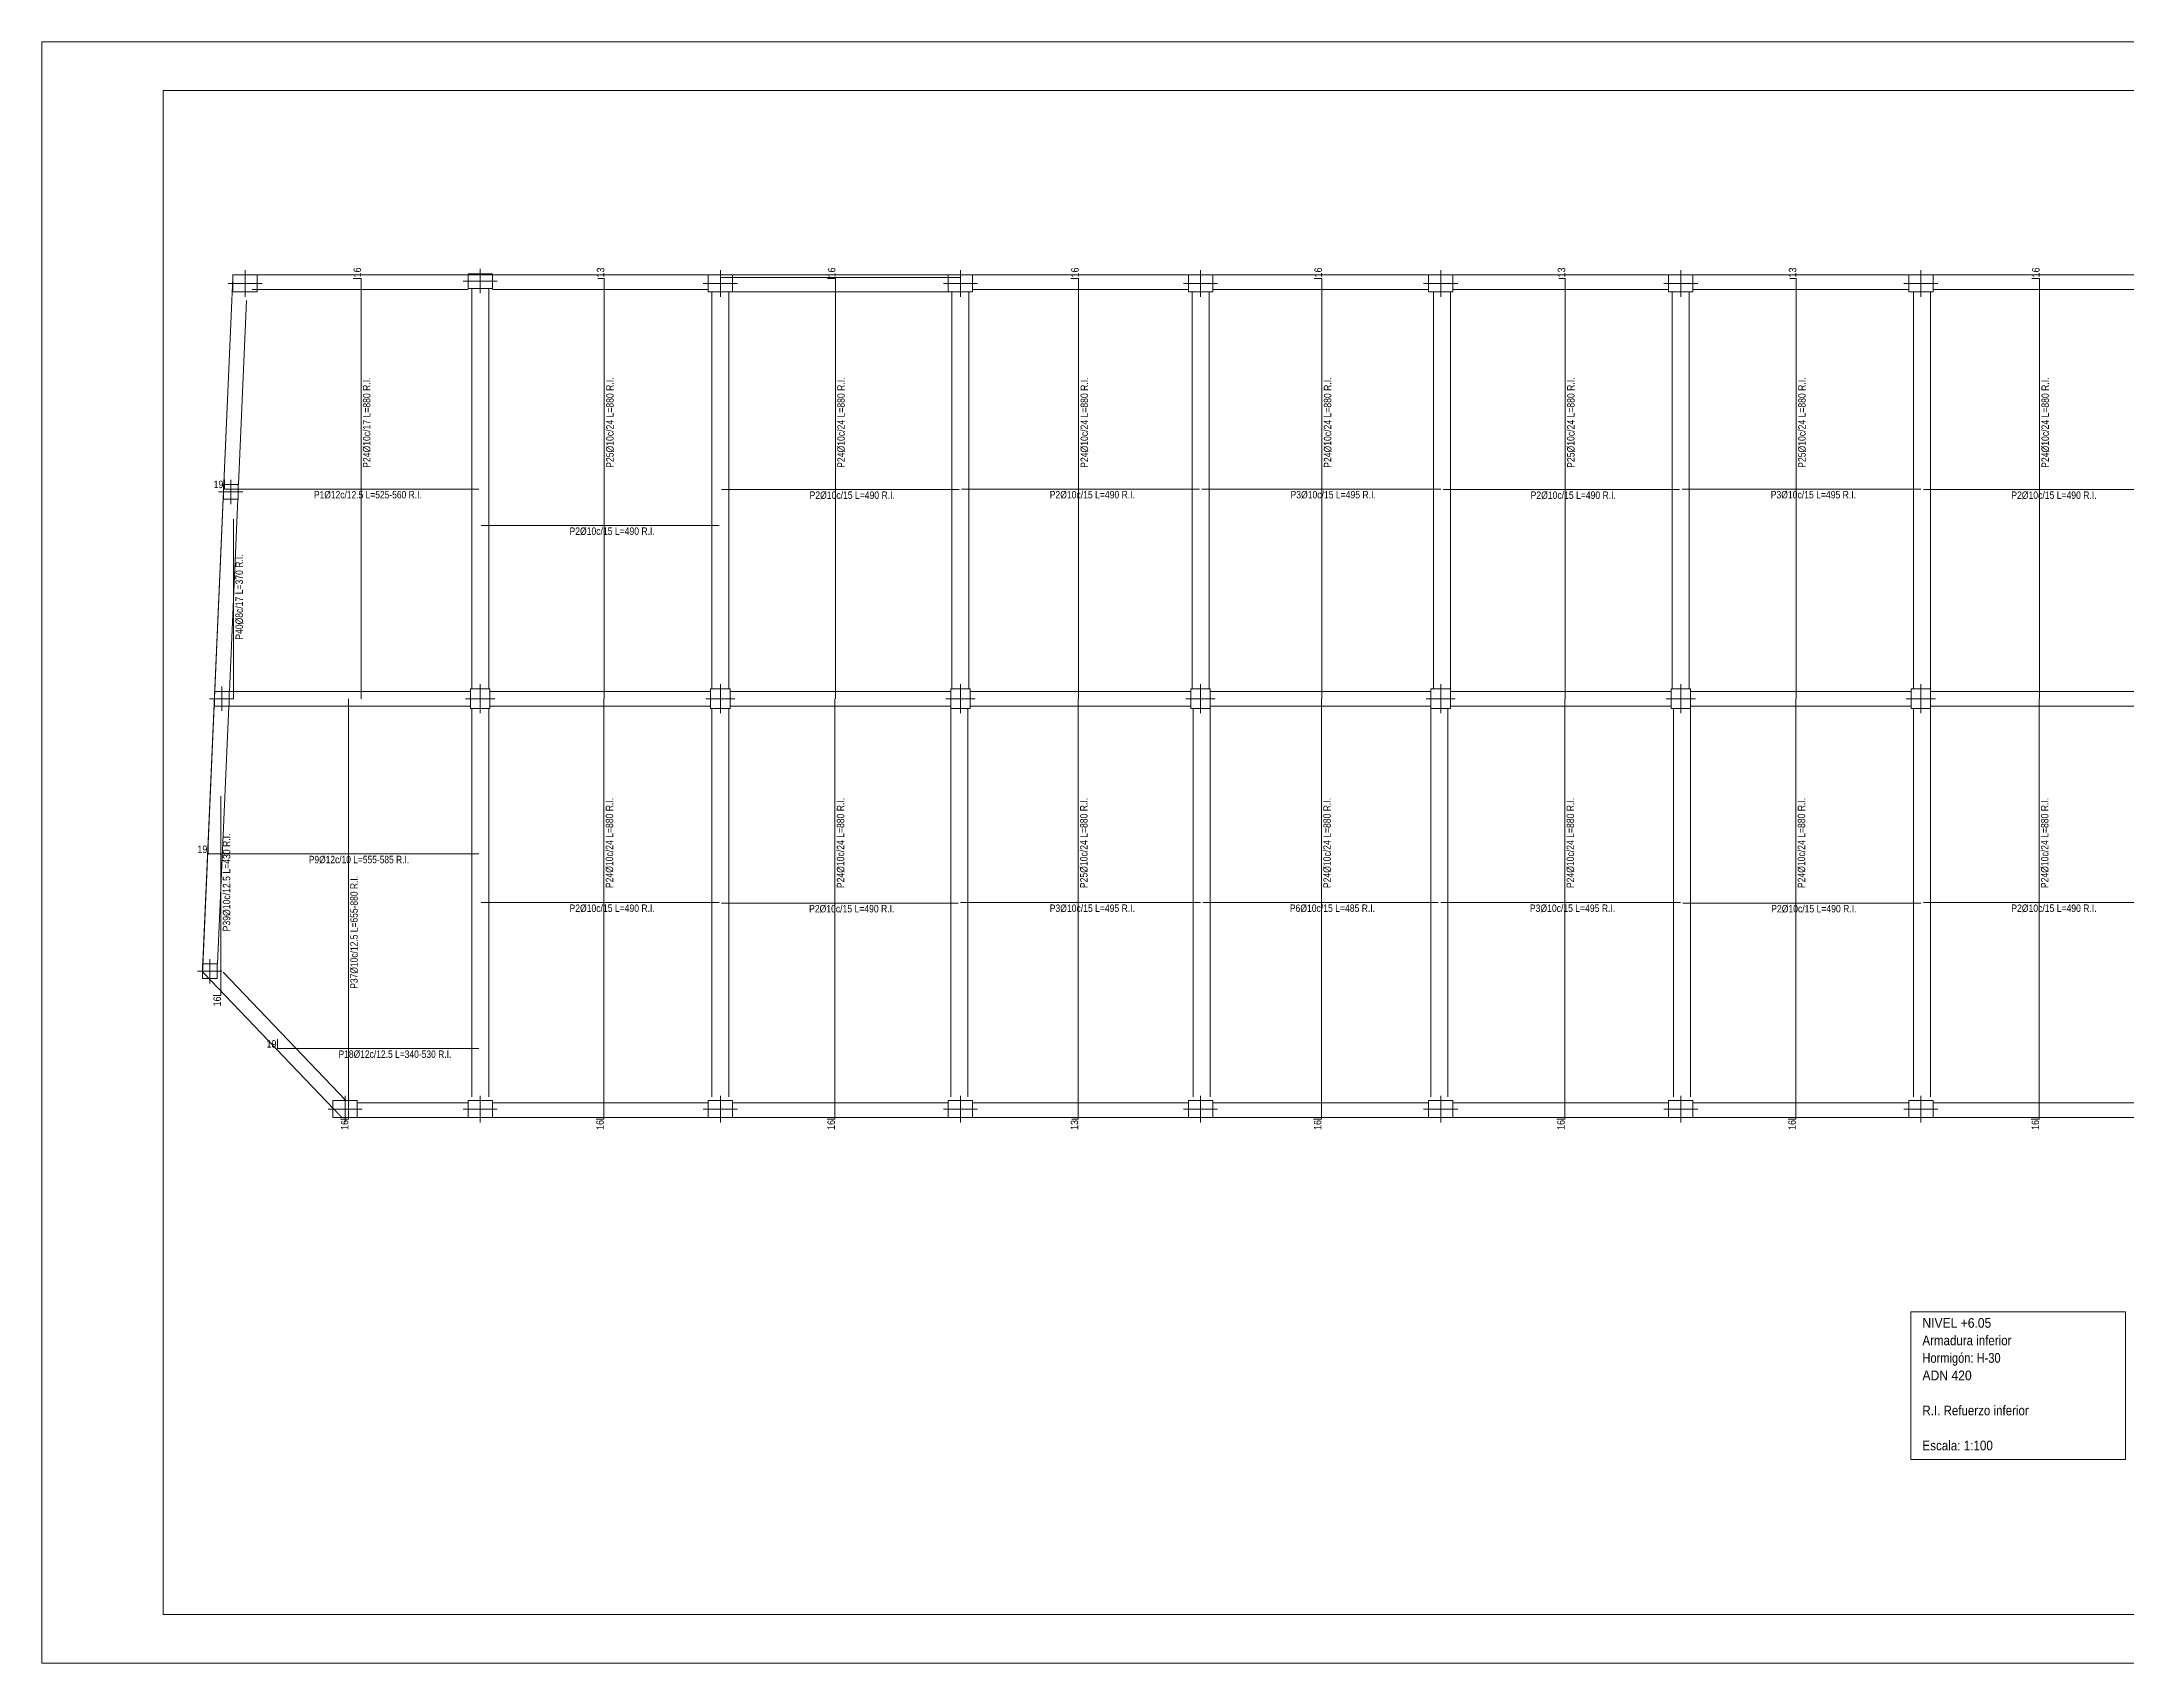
# Model space of a CAD drawing. Header units: millimetres. Extents: x 3 to 479, y -191 to 120.
# Drawn here: x 3.03 to 45.88, y 51.1 to 84.43 of the extents above; entities that cross this region are included whole.
import ezdxf
from ezdxf.enums import TextEntityAlignment as Align

# ---------------------------------------------------------------- set-up
doc = ezdxf.new("R2010")
doc.units = ezdxf.units.MM
doc.linetypes.add('DASHED2', pattern=[0.375, 0.25, -0.125])
for name, color, linetype, lineweight in [('ARR_LONG_INF', 4, 'Continuous', 9), ('ARR_LONG_INF_ROT', 4, 'Continuous', 9), ('ARR_TRANS_INF', 4, 'Continuous', 9), ('ARR_TRANS_INF_ROT', 4, 'Continuous', 9), ('COLUMNAS_EJES', 1, 'Continuous', 9), ('PILAR_HORMIGON', 2, 'Continuous', 0), ('RECUAD_LIMITES', 2, 'Continuous', 0), ('RECUAD_MARCO', 1, 'Continuous', 20), ('SILUETAS', 6, 'Continuous', 5), ('TABLAS', 1, 'Continuous', 9), ('VIG_CARAS', 5, 'Continuous', 0)]:
    doc.layers.add(name, color=color, linetype=linetype, lineweight=lineweight)
doc.styles.add('CYPETXT_romans', font='arial.ttf', dxfattribs={"height": 0.2})

# ---------------------------------------------------------------- blocks, each defined once
blk = doc.blocks.new('Ejes de la columna')
at = {"layer": 'COLUMNAS_EJES'}
for p, q in [((-0.5, 0), (0.5, 0)), ((0, -0.5), (0, 0.5))]:
    blk.add_line(p, q, dxfattribs=at)
blk = doc.blocks.new('LOSA 605')
at = {"layer": 'PILAR_HORMIGON'}
for points in [[(9.274, 53.557), (9.774, 53.557), (9.774, 53.907), (9.274, 53.907), (9.274, 53.557)], [(14.107, 53.632), (14.607, 53.632), (14.607, 53.932), (14.107, 53.932), (14.107, 53.632)], [(19.042, 53.557), (19.542, 53.557), (19.542, 53.907), (19.042, 53.907), (19.042, 53.557)], [(23.977, 53.557), (24.477, 53.557), (24.477, 53.907), (23.977, 53.907), (23.977, 53.557)], [(28.912, 53.557), (29.412, 53.557), (29.412, 53.907), (28.912, 53.907), (28.912, 53.557)], [(33.847, 53.557), (34.347, 53.557), (34.347, 53.907), (33.847, 53.907), (33.847, 53.557)], [(38.782, 53.557), (39.282, 53.557), (39.282, 53.907), (38.782, 53.907), (38.782, 53.557)], [(43.717, 53.557), (44.217, 53.557), (44.217, 53.907), (43.717, 53.907), (43.717, 53.557)], [(9.08, 49.297), (9.38, 49.297), (9.38, 49.597), (9.08, 49.597), (9.08, 49.297)], [(8.894, 45.047), (9.194, 45.047), (9.194, 45.347), (8.894, 45.347), (8.894, 45.047)], [(14.157, 44.997), (14.557, 44.997), (14.557, 45.397), (14.157, 45.397), (14.157, 44.997)], [(19.092, 44.997), (19.492, 44.997), (19.492, 45.397), (19.092, 45.397), (19.092, 44.997)], [(24.027, 44.997), (24.427, 44.997), (24.427, 45.397), (24.027, 45.397), (24.027, 44.997)], [(28.962, 44.997), (29.362, 44.997), (29.362, 45.397), (28.962, 45.397), (28.962, 44.997)], [(33.897, 44.997), (34.297, 44.997), (34.297, 45.397), (33.897, 45.397), (33.897, 44.997)], [(38.832, 44.997), (39.232, 44.997), (39.232, 45.397), (38.832, 45.397), (38.832, 44.997)], [(43.767, 44.997), (44.167, 44.997), (44.167, 45.397), (43.767, 45.397), (43.767, 44.997)], [(8.648, 39.444), (8.948, 39.444), (8.948, 39.744), (8.648, 39.744), (8.648, 39.444)], [(11.329, 36.587), (11.829, 36.587), (11.829, 36.937), (11.329, 36.937), (11.329, 36.587)], [(14.107, 36.587), (14.607, 36.587), (14.607, 36.937), (14.107, 36.937), (14.107, 36.587)], [(19.042, 36.587), (19.542, 36.587), (19.542, 36.937), (19.042, 36.937), (19.042, 36.587)], [(23.977, 36.587), (24.477, 36.587), (24.477, 36.937), (23.977, 36.937), (23.977, 36.587)], [(28.912, 36.587), (29.412, 36.587), (29.412, 36.937), (28.912, 36.937), (28.912, 36.587)], [(33.847, 36.587), (34.347, 36.587), (34.347, 36.937), (33.847, 36.937), (33.847, 36.587)], [(38.782, 36.587), (39.282, 36.587), (39.282, 36.937), (38.782, 36.937), (38.782, 36.587)], [(43.717, 36.587), (44.217, 36.587), (44.217, 36.937), (43.717, 36.937), (43.717, 36.587)]]:
    blk.add_lwpolyline(points, close=True, dxfattribs=at)
at = {"layer": 'SILUETAS', "color": 1, "linetype": 'DASHED2', "const_width": 0.02}
blk.add_lwpolyline([(9.274, 53.907), (8.646, 39.587), (11.515, 36.587), (66.002, 36.587), (66.002, 53.907), (9.274, 53.907)], dxfattribs=at)
at = {"layer": 'VIG_CARAS'}
for p, q in [((9.274, 53.907), (14.357, 53.907)), ((9.667, 53.607), (14.107, 53.607)), ((14.182, 53.632), (14.182, 45.397)), ((14.357, 53.907), (19.292, 53.907)), ((14.532, 53.632), (14.532, 45.397)), ((14.607, 53.607), (19.042, 53.607)), ((19.292, 53.857), (24.227, 53.857)), ((24.227, 53.907), (29.162, 53.907)), ((24.477, 53.607), (28.912, 53.607)), ((29.162, 53.907), (34.097, 53.907)), ((29.412, 53.607), (33.847, 53.607)), ((34.097, 53.907), (39.032, 53.907)), ((34.347, 53.607), (38.782, 53.607)), ((39.032, 53.907), (43.967, 53.907)), ((39.282, 53.607), (43.717, 53.607)), ((43.967, 53.907), (48.902, 53.907)), ((44.217, 53.607), (48.652, 53.607)), ((9.253, 53.382), (9.081, 49.456)), ((9.553, 53.382), (9.387, 49.597)), ((19.117, 53.557), (19.117, 45.397)), ((19.467, 53.557), (19.467, 45.397)), ((19.542, 53.557), (23.977, 53.557)), ((24.052, 53.557), (24.052, 45.397)), ((24.402, 53.557), (24.402, 45.397)), ((28.987, 53.557), (28.987, 45.397)), ((29.337, 53.557), (29.337, 45.397)), ((33.947, 53.557), (33.947, 45.397)), ((34.297, 53.557), (34.297, 45.397)), ((38.857, 53.557), (38.857, 45.397)), ((39.207, 53.557), (39.207, 45.397)), ((43.817, 53.557), (43.817, 45.397)), ((44.167, 53.557), (44.167, 45.397)), ((9.081, 49.456), (8.894, 45.206)), ((9.374, 49.297), (9.201, 45.347)), ((8.894, 45.206), (8.646, 39.537)), ((9.188, 45.047), (8.955, 39.744)), ((9.194, 45.047), (14.157, 45.047)), ((9.201, 45.347), (14.157, 45.347)), ((14.182, 44.997), (14.182, 37.012)), ((14.532, 44.997), (14.532, 37.012)), ((14.557, 45.347), (19.092, 45.347)), ((14.557, 45.047), (19.092, 45.047)), ((19.117, 44.997), (19.117, 37.012)), ((19.467, 44.997), (19.467, 37.012)), ((19.492, 45.347), (24.027, 45.347)), ((19.492, 45.047), (24.027, 45.047)), ((24.027, 44.997), (24.027, 37.012)), ((24.377, 44.997), (24.377, 37.012)), ((24.427, 45.347), (28.962, 45.347)), ((24.427, 45.047), (28.962, 45.047)), ((29.012, 44.997), (29.012, 37.012)), ((29.362, 45.347), (33.897, 45.347)), ((29.362, 45.047), (33.897, 45.047)), ((29.362, 44.997), (29.362, 37.012)), ((33.897, 44.997), (33.897, 37.012)), ((34.247, 44.997), (34.247, 37.012)), ((34.297, 45.347), (38.832, 45.347)), ((34.297, 45.047), (38.832, 45.047)), ((38.882, 44.997), (38.882, 37.012)), ((39.232, 45.347), (43.767, 45.347)), ((39.232, 45.047), (43.767, 45.047)), ((39.232, 44.997), (39.232, 37.012)), ((43.817, 44.997), (43.817, 37.012)), ((44.167, 45.347), (48.752, 45.347)), ((44.167, 45.047), (48.752, 45.047)), ((44.167, 44.997), (44.167, 37.012)), ((8.67, 39.561), (11.354, 36.755)), ((9.073, 39.574), (11.595, 36.937)), ((11.829, 36.887), (14.107, 36.887)), ((14.607, 36.887), (19.042, 36.887)), ((19.542, 36.887), (23.977, 36.887)), ((24.477, 36.887), (28.912, 36.887)), ((29.412, 36.887), (33.847, 36.887)), ((34.347, 36.887), (38.782, 36.887)), ((39.282, 36.887), (43.717, 36.887)), ((44.217, 36.887), (48.652, 36.887)), ((11.515, 36.587), (14.357, 36.587)), ((14.357, 36.587), (19.292, 36.587)), ((19.292, 36.587), (24.227, 36.587)), ((24.227, 36.587), (29.162, 36.587)), ((29.162, 36.587), (34.097, 36.587)), ((34.097, 36.587), (39.032, 36.587)), ((39.032, 36.587), (43.967, 36.587)), ((43.967, 36.587), (48.902, 36.587))]:
    blk.add_line(p, q, dxfattribs=at)
at = {"layer": 'COLUMNAS_EJES'}
for p, xscale, yscale in [((9.524, 53.732), 0.7, 0.55), ((14.357, 53.782), 0.7, 0.5), ((19.292, 53.732), 0.7, 0.55), ((24.227, 53.732), 0.7, 0.55), ((29.162, 53.732), 0.7, 0.55), ((34.097, 53.732), 0.7, 0.55), ((39.032, 53.732), 0.7, 0.55), ((43.967, 53.732), 0.7, 0.55), ((9.23, 49.447), 0.5, 0.5), ((9.044, 45.197), 0.5, 0.5), ((14.357, 45.197), 0.6000000000000001, 0.6000000000000001), ((19.292, 45.197), 0.6000000000000001, 0.6000000000000001), ((24.227, 45.197), 0.6000000000000001, 0.6000000000000001), ((29.162, 45.197), 0.6000000000000001, 0.6000000000000001), ((34.097, 45.197), 0.6000000000000001, 0.6000000000000001), ((39.032, 45.197), 0.6000000000000001, 0.6000000000000001), ((43.967, 45.197), 0.6000000000000001, 0.6000000000000001), ((8.798, 39.594), 0.5, 0.5), ((11.579, 36.762), 0.7, 0.55), ((14.357, 36.762), 0.7, 0.55), ((19.292, 36.762), 0.7, 0.55), ((24.227, 36.762), 0.7, 0.55), ((29.162, 36.762), 0.7, 0.55), ((34.097, 36.762), 0.7, 0.55), ((39.032, 36.762), 0.7, 0.55), ((43.967, 36.762), 0.7, 0.55)]:
    blk.add_blockref('Ejes de la columna', p, dxfattribs=dict(at, xscale=xscale, yscale=yscale))

msp = doc.modelspace()

# ---------------------------------------------------------------- linework, layer by layer
at = {"layer": 'ARR_LONG_INF'}
for points in [[(6.78534, 75.42527), (6.78534, 75.23527), (12.01534, 75.23527)], [(17.00534, 75.22527), (21.88534, 75.22527)], [(21.93534, 75.23527), (26.82534, 75.23527)], [(26.87534, 75.23527), (31.78534, 75.23527)], [(31.83534, 75.22527), (36.69534, 75.22527)], [(36.74534, 75.23527), (41.65534, 75.23527)], [(41.70534, 75.22527), (46.58534, 75.22527)], [(12.06534, 74.48527), (16.95534, 74.48527)], [(6.45534, 67.92527), (6.45534, 67.73527), (12.01534, 67.73527)], [(12.06534, 66.73527), (16.95534, 66.73527)], [(17.00534, 66.72527), (21.86534, 66.72527)], [(21.91534, 66.73527), (26.84534, 66.73527)], [(26.89534, 66.73527), (31.73534, 66.73527)], [(31.78534, 66.73527), (36.71534, 66.73527)], [(36.76534, 66.72527), (41.65534, 66.72527)], [(41.70534, 66.73527), (46.58534, 66.73527)], [(7.87534, 63.92527), (7.87534, 63.73527), (12.01534, 63.73527)]]:
    msp.add_lwpolyline(points, dxfattribs=at)
at = {"layer": 'ARR_TRANS_INF'}
for points in [[(9.59419, 70.92527), (9.59419, 79.56527), (9.43419, 79.56527)], [(14.59419, 70.92527), (14.59419, 79.56527), (14.46419, 79.56527)], [(19.34419, 70.92527), (19.34419, 79.56527), (19.18419, 79.56527)], [(24.34419, 70.92527), (24.34419, 79.56527), (24.18419, 79.56527)], [(29.34419, 70.92527), (29.34419, 79.56527), (29.18419, 79.56527)], [(34.34419, 70.92527), (34.34419, 79.56527), (34.21419, 79.56527)], [(39.09419, 70.92527), (39.09419, 79.56527), (38.96419, 79.56527)], [(44.09419, 70.92527), (44.09419, 79.56527), (43.93419, 79.56527)], [(6.97419, 70.92527), (6.97419, 74.61527)], [(9.17419, 62.28527), (9.33419, 62.28527), (9.33419, 70.92527)], [(14.42419, 62.28527), (14.58419, 62.28527), (14.58419, 70.92527)], [(19.17419, 62.28527), (19.33419, 62.28527), (19.33419, 70.92527)], [(24.20419, 62.28527), (24.33419, 62.28527), (24.33419, 70.92527)], [(29.17419, 62.28527), (29.33419, 62.28527), (29.33419, 70.92527)], [(34.17419, 62.28527), (34.33419, 62.28527), (34.33419, 70.92527)], [(38.92419, 62.28527), (39.08419, 62.28527), (39.08419, 70.92527)], [(43.92419, 62.28527), (44.08419, 62.28527), (44.08419, 70.92527)], [(6.55419, 64.82527), (6.71419, 64.82527), (6.71419, 68.92527)]]:
    msp.add_lwpolyline(points, dxfattribs=at)
at = {"layer": 'RECUAD_LIMITES'}
msp.add_lwpolyline([(3.03074, 51.09833), (86.93074, 51.09833), (86.93074, 84.43036), (3.03074, 84.43036), (3.03074, 51.09833)], close=True, dxfattribs=at)
at = {"layer": 'RECUAD_MARCO'}
msp.add_lwpolyline([(5.53074, 52.09833), (85.93074, 52.09833), (85.93074, 83.43036), (5.53074, 83.43036), (5.53074, 52.09833)], close=True, dxfattribs=at)
at = {"layer": 'TABLAS'}
msp.add_lwpolyline([(41.44683, 55.29043), (45.85983, 55.29043), (45.85983, 58.32043), (41.44683, 58.32043), (41.44683, 55.29043)], close=True, dxfattribs=at)

# ---------------------------------------------------------------- block references
msp.add_blockref('LOSA 605', (-2.31214, 25.72857))

# ---------------------------------------------------------------- texts
at = {"layer": 'ARR_LONG_INF_ROT', "style": 'CYPETXT_romans'}
for s, height, width, p in [('19', 0.153333, 0.853312, (6.76534, 75.33027)), ('P1%%c12c/12.5 L=525-560 R.I.', 0.1533333, 0.810674, (10.84259, 75.11944)), ('P2%%c10c/15 L=490 R.I.', 0.1533333, 0.82483, (20.56696, 75.10944)), ('P2%%c10c/15 L=490 R.I.', 0.1533333, 0.82483, (25.50196, 75.11944)), ('P3%%c10c/15 L=495 R.I.', 0.1533333, 0.82483, (30.45196, 75.11944)), ('P2%%c10c/15 L=490 R.I.', 0.1533333, 0.82483, (35.38696, 75.10944)), ('P3%%c10c/15 L=495 R.I.', 0.1533333, 0.82483, (40.32196, 75.11944)), ('P2%%c10c/15 L=490 R.I.', 0.1533333, 0.82483, (45.26696, 75.10944)), ('P2%%c10c/15 L=490 R.I.', 0.1533333, 0.82483, (15.63196, 74.36944)), ('19', 0.153333, 0.853312, (6.43534, 67.83027)), ('P9%%c12c/10 L=555-585 R.I.', 0.1533333, 0.807096, (10.58309, 67.61944)), ('P2%%c10c/15 L=490 R.I.', 0.1533333, 0.82483, (15.63196, 66.61944)), ('P2%%c10c/15 L=490 R.I.', 0.1533333, 0.82483, (20.55696, 66.60944)), ('P3%%c10c/15 L=495 R.I.', 0.1533333, 0.82483, (25.50196, 66.61944)), ('P6%%c10c/15 L=485 R.I.', 0.1533333, 0.82483, (30.43696, 66.61944)), ('P3%%c10c/15 L=495 R.I.', 0.1533333, 0.82483, (35.37196, 66.61944)), ('P2%%c10c/15 L=490 R.I.', 0.1533333, 0.82483, (40.33196, 66.60944)), ('P2%%c10c/15 L=490 R.I.', 0.1533333, 0.82483, (45.26696, 66.61944)), ('19', 0.153333, 0.853312, (7.85534, 63.83027)), ('P18%%c12c/12.5 L=340-530 R.I.', 0.1533333, 0.813077, (11.45059, 63.61944))]:
    msp.add_text(s, height=height, dxfattribs=dict(at, width=width)).set_placement(p, align=Align.MIDDLE_RIGHT)
at = {"layer": 'ARR_TRANS_INF_ROT', "style": 'CYPETXT_romans', "width": 0.853312}
for s, p in [('16', (9.59419, 79.58527)), ('13', (14.59419, 79.58527)), ('16', (19.34419, 79.58527)), ('16', (24.34419, 79.58527)), ('16', (29.34419, 79.58527)), ('13', (34.34419, 79.58527)), ('13', (39.09419, 79.58527)), ('16', (44.09419, 79.58527))]:
    msp.add_text(s, height=0.153333, rotation=90, dxfattribs=at).set_placement(p)
at = {"layer": 'ARR_TRANS_INF_ROT', "style": 'CYPETXT_romans'}
for s, width, p in [('P24%%c10c/17 L=880 R.I.', 0.827223, (9.71002, 77.52843)), ('P25%%c10c/24 L=880 R.I.', 0.827223, (14.71002, 77.52843)), ('P24%%c10c/24 L=880 R.I.', 0.827223, (19.46002, 77.52843)), ('P24%%c10c/24 L=880 R.I.', 0.827223, (24.46002, 77.52843)), ('P24%%c10c/24 L=880 R.I.', 0.827223, (29.46002, 77.52843)), ('P25%%c10c/24 L=880 R.I.', 0.827223, (34.46002, 77.52843)), ('P25%%c10c/24 L=880 R.I.', 0.827223, (39.21002, 77.52843)), ('P24%%c10c/24 L=880 R.I.', 0.827223, (44.21002, 77.52843)), ('P40%%c8c/17 L=370 R.I.', 0.82483, (7.09002, 73.8919)), ('P24%%c10c/24 L=880 R.I.', 0.827223, (14.70002, 68.88843)), ('P24%%c10c/24 L=880 R.I.', 0.827223, (19.45002, 68.88843)), ('P25%%c10c/24 L=880 R.I.', 0.827223, (24.45002, 68.88843)), ('P24%%c10c/24 L=880 R.I.', 0.827223, (29.45002, 68.88843)), ('P24%%c10c/24 L=880 R.I.', 0.827223, (34.45002, 68.88843)), ('P24%%c10c/24 L=880 R.I.', 0.827223, (39.20002, 68.88843)), ('P24%%c10c/24 L=880 R.I.', 0.827223, (44.20002, 68.88843)), ('P39%%c10c/12.5 L=430 R.I.', 0.829927, (6.83002, 68.1544)), ('P37%%c10c/12.5 L=655-880 R.I.', 0.813077, (9.45002, 67.28314))]:
    msp.add_text(s, height=0.1533333, rotation=90, dxfattribs=dict(at, width=width)).set_placement(p, align=Align.MIDDLE_RIGHT)
at = {"layer": 'ARR_TRANS_INF_ROT', "style": 'CYPETXT_romans', "width": 0.853312}
for s, p in [('16', (6.71419, 64.80527)), ('16', (9.33419, 62.26527)), ('16', (14.58419, 62.26527)), ('16', (19.33419, 62.26527)), ('13', (24.33419, 62.26527)), ('16', (29.33419, 62.26527)), ('16', (34.33419, 62.26527)), ('16', (39.08419, 62.26527)), ('16', (44.08419, 62.26527))]:
    msp.add_text(s, height=0.153333, rotation=90, dxfattribs=at).set_placement(p, align=Align.RIGHT)
at = {"layer": 'TABLAS', "style": 'CYPETXT_romans'}
for s, width, p in [('Armadura inferior', 0.847775, (41.68683, 57.73543)), ('NIVEL +6.05', 0.888935, (41.68683, 58.09543)), ('Hormigón: H-30', 0.815017, (41.68683, 57.37543)), ('ADN 420', 0.893197, (41.68683, 57.01543)), ('R.I. Refuerzo inferior', 0.847623, (41.68683, 56.29543)), ('Escala: 1:100', 0.854937, (41.68683, 55.57543))]:
    msp.add_text(s, height=0.2, dxfattribs=dict(at, width=width)).set_placement(p, align=Align.MIDDLE_LEFT)

doc.saveas('drawing.dxf')
